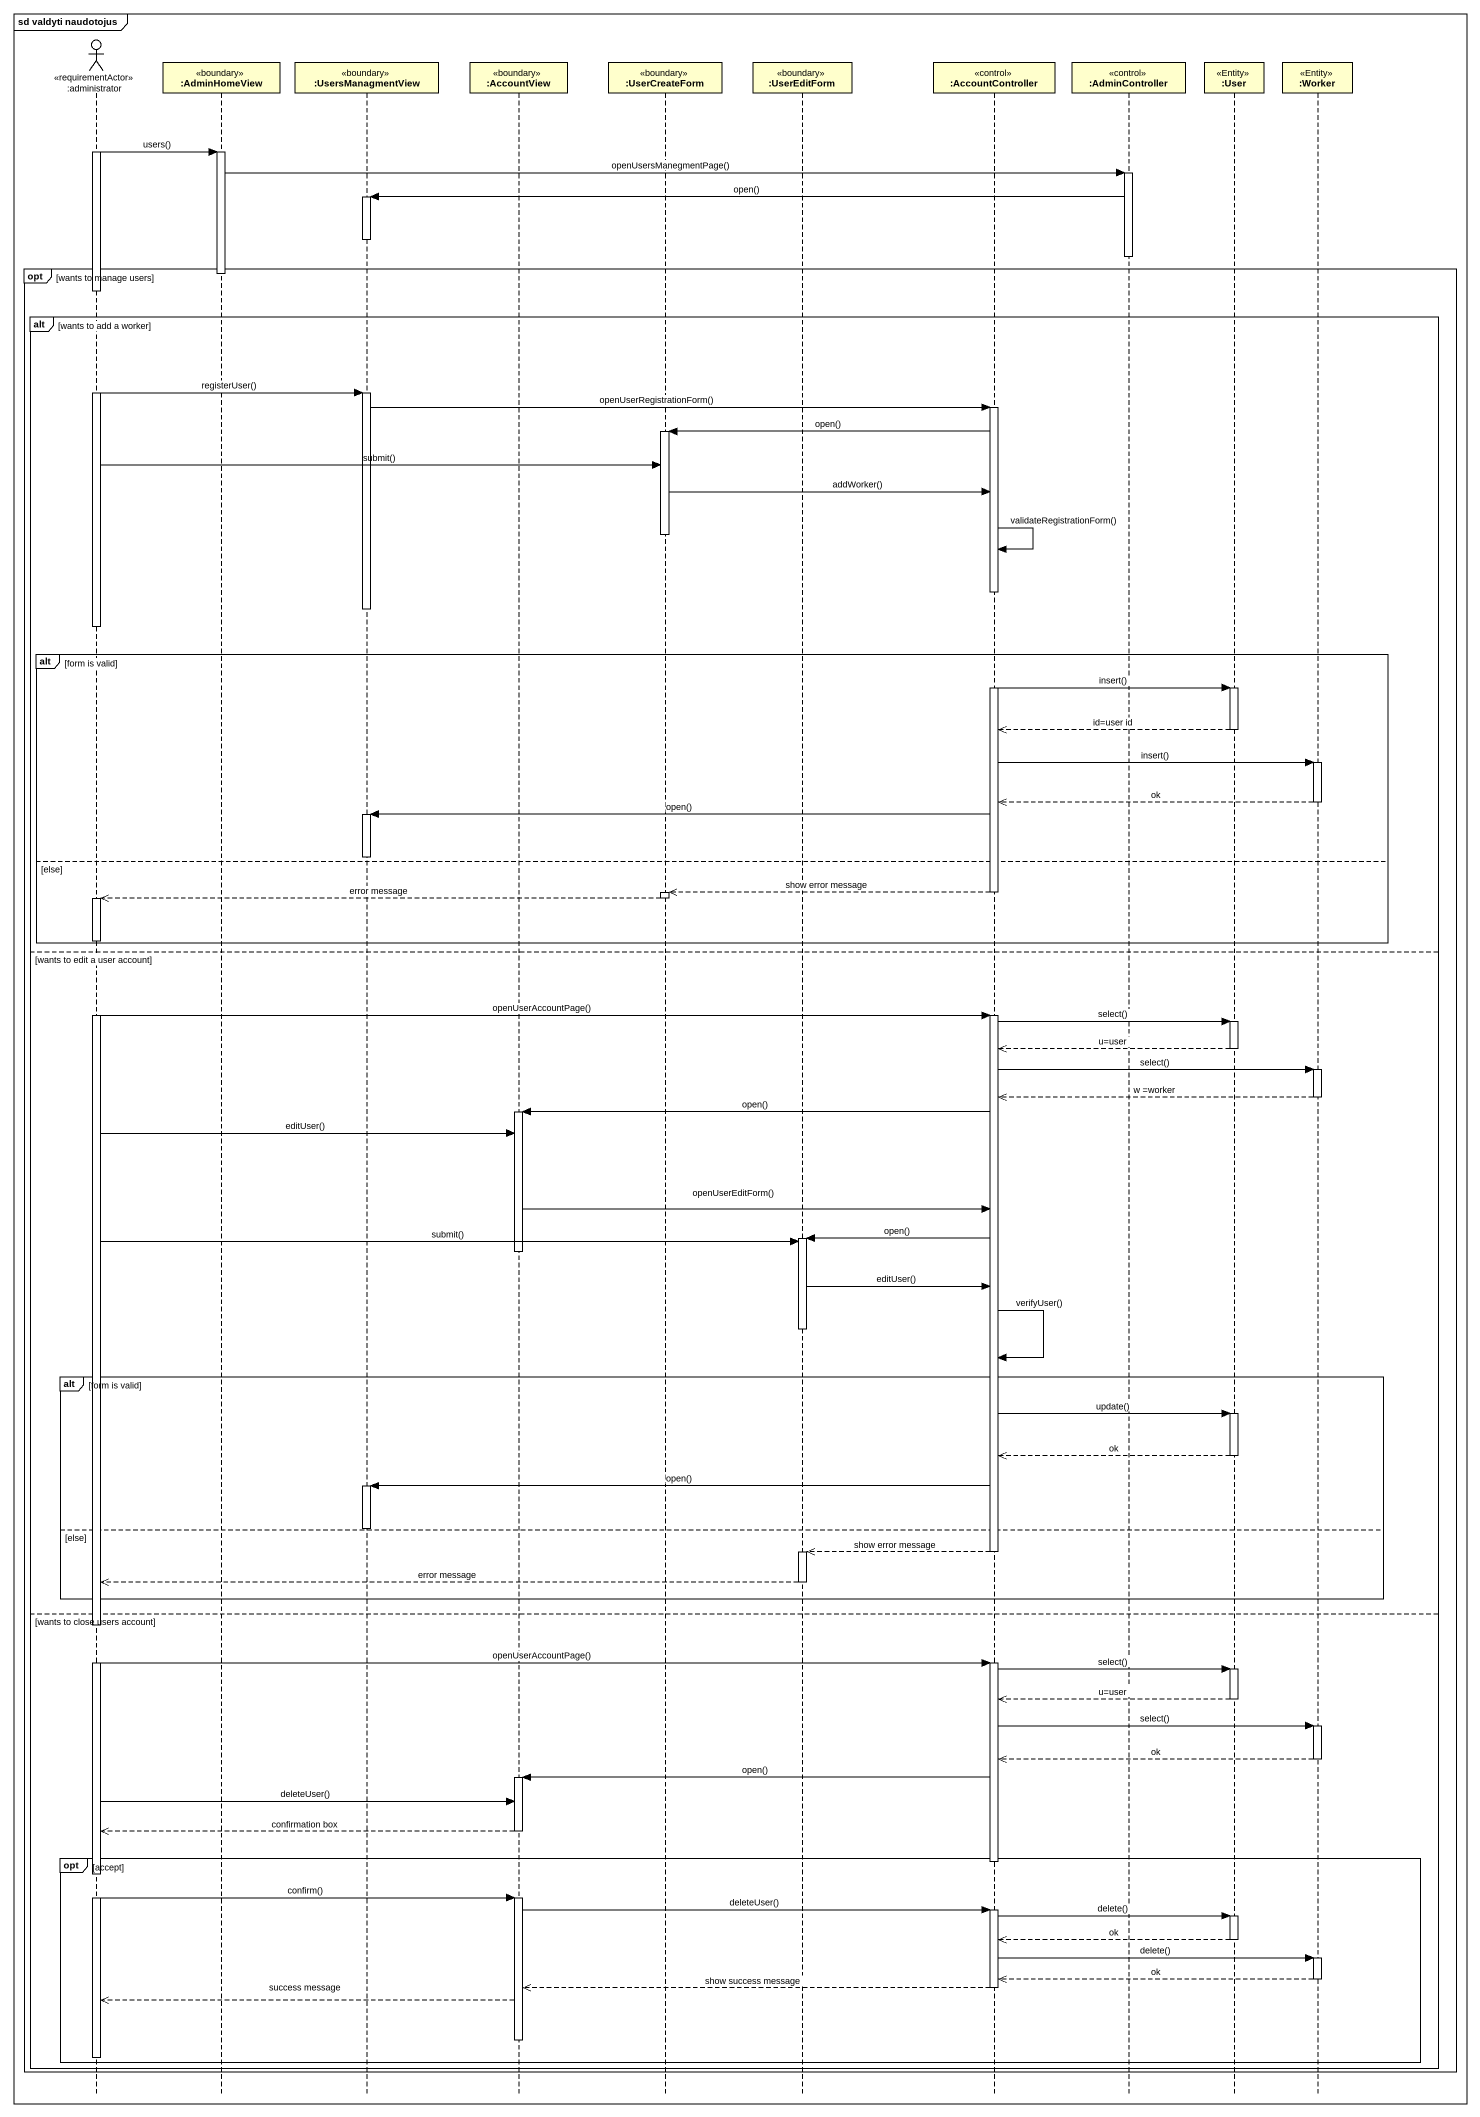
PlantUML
@startuml
mainframe sd valdyti naudotojus
hide footbox
actor ":administrator" as administrator <<requirementActor>>
participant ":AdminHomeView" as AdminHomeView <<boundary>>
participant ":UsersManagmentView" as UsersManagmentView <<boundary>>
participant ":AccountView" as AccountView <<boundary>>
participant ":UserCreateForm" as UserCreateForm <<boundary>>
participant ":UserEditForm" as UserEditForm <<boundary>>
participant ":AccountController" as AccountController <<control>>
participant ":AdminController" as AdminController <<control>>
participant ":User" as User <<Entity>>
participant ":Worker" as Worker <<Entity>>

activate administrator
administrator -> AdminHomeView : users()
activate AdminHomeView
AdminHomeView -> AdminController : openUsersManegmentPage()
activate AdminController
AdminController -> UsersManagmentView : open()
activate UsersManagmentView
deactivate UsersManagmentView
deactivate AdminController
opt wants to manage users
  deactivate AdminHomeView
  alt wants to add a worker
    administrator -> UsersManagmentView : registerUser()
    activate UsersManagmentView
    UsersManagmentView -> AccountController : openUserRegistrationForm()
    activate AccountController
    AccountController -> UserCreateForm : open()
    activate UserCreateForm
    administrator -> UserCreateForm : submit()
    UserCreateForm -> AccountController : addWorker()
    deactivate UserCreateForm
    AccountController -> AccountController : validateRegistrationForm()
    deactivate UsersManagmentView
    deactivate administrator
    alt form is valid
      AccountController -> User : insert()
      activate User
      User -->> AccountController : id=user id
      deactivate User
      AccountController -> Worker : insert()
      activate Worker
      Worker -->> AccountController : ok
      deactivate Worker
      AccountController -> UsersManagmentView : open()
      activate UsersManagmentView
      deactivate UsersManagmentView
    else else
      AccountController -->> UserCreateForm : show error message
      deactivate AccountController
      activate UserCreateForm
      UserCreateForm -->> administrator : error message
      deactivate UserCreateForm
      activate administrator
    end
  else wants to edit a user account
    administrator -> AccountController : openUserAccountPage()
    activate AccountController
    AccountController -> User : select()
    activate User
    User -->> AccountController : u=user
    deactivate User
    AccountController -> Worker : select()
    activate Worker
    Worker -->> AccountController : w =worker
    deactivate Worker
    AccountController -> AccountView : open()
    activate AccountView
    administrator -> AccountView : editUser()
    AccountView -> AccountController : openUserEditForm()
    AccountController -> UserEditForm : open()
    activate UserEditForm
    administrator -> UserEditForm : submit()
    deactivate AccountView
    UserEditForm -> AccountController : editUser()
    deactivate UserEditForm
    AccountController -> AccountController : verifyUser()
    alt form is valid
      AccountController -> User : update()
      activate User
      User -->> AccountController : ok
      deactivate User
      AccountController -> UsersManagmentView : open()
      activate UsersManagmentView
      deactivate UsersManagmentView
    else else
      AccountController -->> UserEditForm : show error message
      deactivate AccountController
      activate UserEditForm
      UserEditForm -->> administrator : error message
      deactivate UserEditForm
    end
  else wants to close users account
    administrator -> AccountController : openUserAccountPage()
    activate AccountController
    AccountController -> User : select()
    activate User
    User -->> AccountController : u=user
    deactivate User
    AccountController -> Worker : select()
    activate Worker
    Worker -->> AccountController : ok
    deactivate Worker
    AccountController -> AccountView : open()
    activate AccountView
    administrator -> AccountView : deleteUser()
    AccountView -->> administrator : confirmation box
    deactivate AccountView
    opt accept
      deactivate AccountController
      administrator -> AccountView : confirm()
      activate AccountView
      AccountView -> AccountController : deleteUser()
      activate AccountController
      AccountController -> User : delete()
      activate User
      User -->> AccountController : ok
      deactivate User
      AccountController -> Worker : delete()
      activate Worker
      Worker -->> AccountController : ok
      deactivate Worker
      AccountController -->> AccountView : show success message
      deactivate AccountController
      AccountView -->> administrator : success message
      deactivate AccountView
      deactivate administrator
    end
  end
end
@enduml
